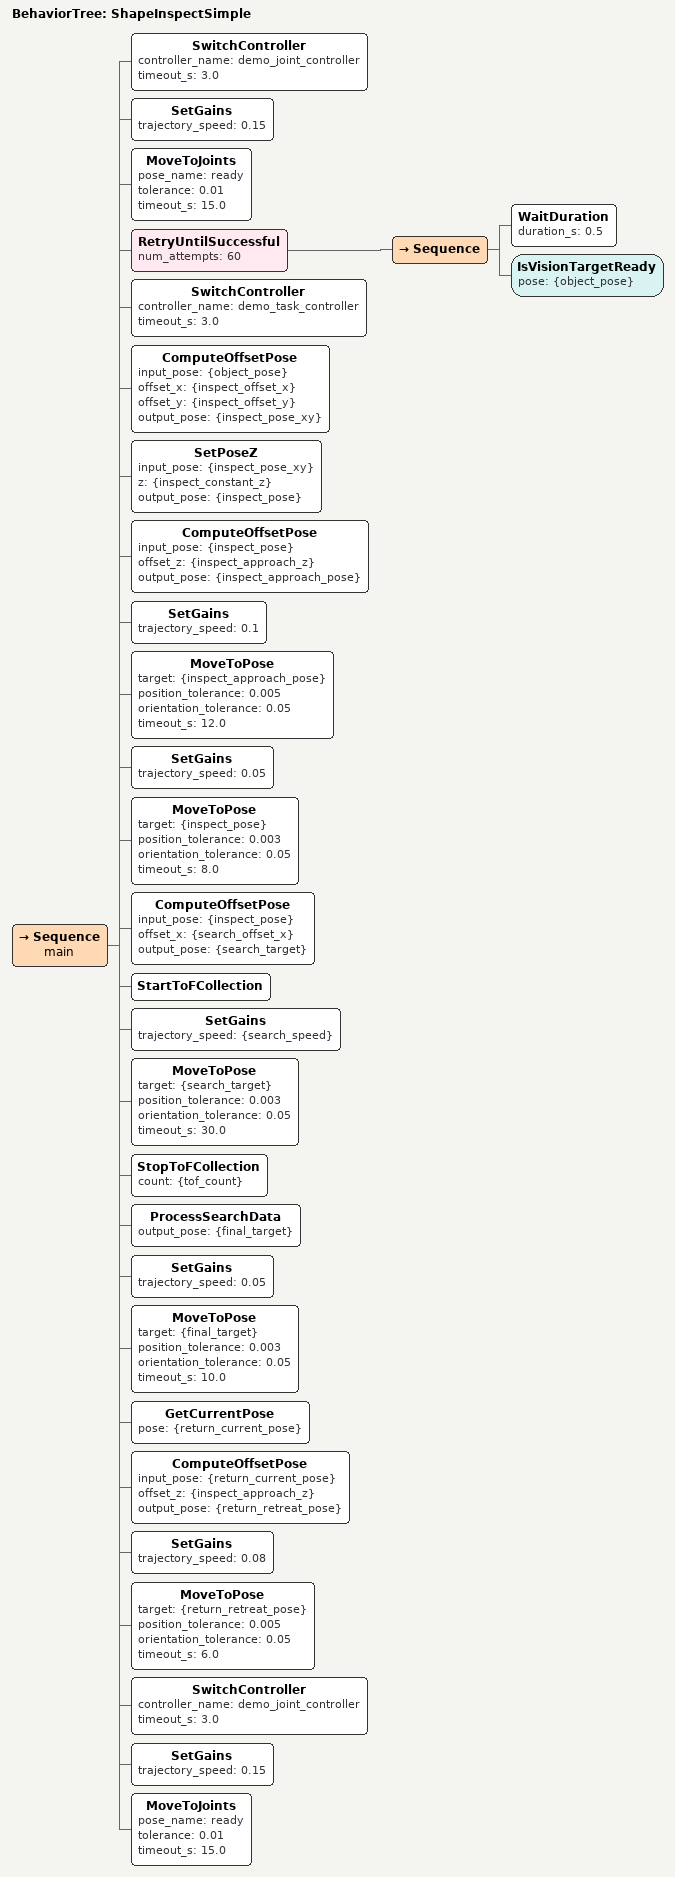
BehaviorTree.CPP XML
<!-- file: trees/shape_inspect_simple.xml -->
<!-- UR5e Simple Shape Inspection (search move + ToF data collection) -->
<!-- BehaviorTree.CPP v4 syntax -->

<root BTCPP_format="4" main_tree_to_execute="ShapeInspectSimple">

  <BehaviorTree ID="ShapeInspectSimple">
    <Sequence name="main">

      <!-- Phase 1: Move to ready pose (joint-space)                 -->
      <!--   Switch to demo_joint_controller and move to the ready   -->
      <!--   pose defined in poses.yaml.                             -->
      <SwitchController controller_name="demo_joint_controller"
                        timeout_s="3.0"/>

      <SetGains
                trajectory_speed="0.15"/>

      <MoveToJoints pose_name="ready"
                    tolerance="0.01"
                    timeout_s="15.0"/>

      <!-- Phase 2: Wait for vision data                             -->
      <!--   Poll /world_target_info every 0.5s, up to 60 attempts  -->
      <!--   (30s total). Succeeds when the topic publishes a valid  -->
      <!--   non-zero object position.                               -->
      <RetryUntilSuccessful num_attempts="60">
        <Sequence>
          <WaitDuration duration_s="0.5"/>
          <IsVisionTargetReady pose="{object_pose}"/>
        </Sequence>
      </RetryUntilSuccessful>

      <!-- Phase 3: Switch to task-space controller                  -->
      <SwitchController controller_name="demo_task_controller"
                        timeout_s="3.0"/>

      <!-- Phase 4: Move to inspection position (2-step approach)    -->
      <!--   Step A: Compute inspect_pose                            -->
      <!--     x, y = object_pose + offset (vision-based)            -->
      <!--     z = constant (table height, not vision Z)             -->
      <!--   Step B: Compute approach pose (+z clearance above it)   -->
      <!--   Step C: Lateral move at safe height, then z descend     -->

      <!-- Step A: object x/y + offset, then override z to constant -->
      <ComputeOffsetPose input_pose="{object_pose}"
                         offset_x="{inspect_offset_x}"
                         offset_y="{inspect_offset_y}"
                         output_pose="{inspect_pose_xy}"/>

      <SetPoseZ input_pose="{inspect_pose_xy}"
                z="{inspect_constant_z}"
                output_pose="{inspect_pose}"/>

      <!-- Step B: approach pose = inspect_pose + clearance z -->
      <ComputeOffsetPose input_pose="{inspect_pose}"
                         offset_z="{inspect_approach_z}"
                         output_pose="{inspect_approach_pose}"/>

      <!-- Step C-1: lateral move (x/y) at safe height -->
      <SetGains
                trajectory_speed="0.1"/>

      <MoveToPose target="{inspect_approach_pose}"
                  position_tolerance="0.005"
                  orientation_tolerance="0.05"
                  timeout_s="12.0"/>

      <!-- Step C-2: descend to inspect position (z) -->
      <SetGains
                trajectory_speed="0.05"/>

      <MoveToPose target="{inspect_pose}"
                  position_tolerance="0.003"
                  orientation_tolerance="0.05"
                  timeout_s="8.0"/>

      <!-- Phase 5: Search move with ToF data collection             -->
      <!--   Start collecting /tof/snapshot (500 Hz) before motion.  -->
      <!--   Move in -x direction at slow speed to maximize the      -->
      <!--   number of ToF samples. Stop collection after arrival.   -->
      <!--   Example: 10 cm @ 0.02 m/s = 5 s → ~2500 samples.      -->
      <ComputeOffsetPose input_pose="{inspect_pose}"
                         offset_x="{search_offset_x}"
                         output_pose="{search_target}"/>

      <StartToFCollection/>

      <SetGains
                trajectory_speed="{search_speed}"/>

      <MoveToPose target="{search_target}"
                  position_tolerance="0.003"
                  orientation_tolerance="0.05"
                  timeout_s="30.0"/>

      <StopToFCollection count="{tof_count}"/>

      <!-- Phase 6: Data processing                                  -->
      <!--   Input:  collected ToF buffer (bridge internal)          -->
      <!--           - index_A: distances[2], index_B: distances[3]  -->
      <!--           - fingertip SE3 poses, timestamps               -->
      <!--   Output: task controller goal (x, y, z)                  -->
      <!--   NOTE: processing logic not yet implemented (stub).      -->
      <ProcessSearchData output_pose="{final_target}"/>

      <!-- Phase 7: Move to computed target position                 -->
      <SetGains
                trajectory_speed="0.05"/>

      <MoveToPose target="{final_target}"
                  position_tolerance="0.003"
                  orientation_tolerance="0.05"
                  timeout_s="10.0"/>

      <!-- Phase N: Return to ready pose (2-step retreat)            -->
      <!--   Step 1: Ascend +z from current position (task-space).   -->
      <!--   Step 2: Switch to joint-space and move to ready pose.   -->
      <GetCurrentPose pose="{return_current_pose}"/>

      <ComputeOffsetPose input_pose="{return_current_pose}"
                         offset_z="{inspect_approach_z}"
                         output_pose="{return_retreat_pose}"/>

      <SetGains
                trajectory_speed="0.08"/>

      <!-- Step 1: ascend (+z) to safe height -->
      <MoveToPose target="{return_retreat_pose}"
                  position_tolerance="0.005"
                  orientation_tolerance="0.05"
                  timeout_s="6.0"/>

      <!-- Step 2: move to ready pose via joint-space -->
      <SwitchController controller_name="demo_joint_controller"
                        timeout_s="3.0"/>

      <SetGains
                trajectory_speed="0.15"/>

      <MoveToJoints pose_name="ready"
                    tolerance="0.01"
                    timeout_s="15.0"/>

    </Sequence>
  </BehaviorTree>

</root>
